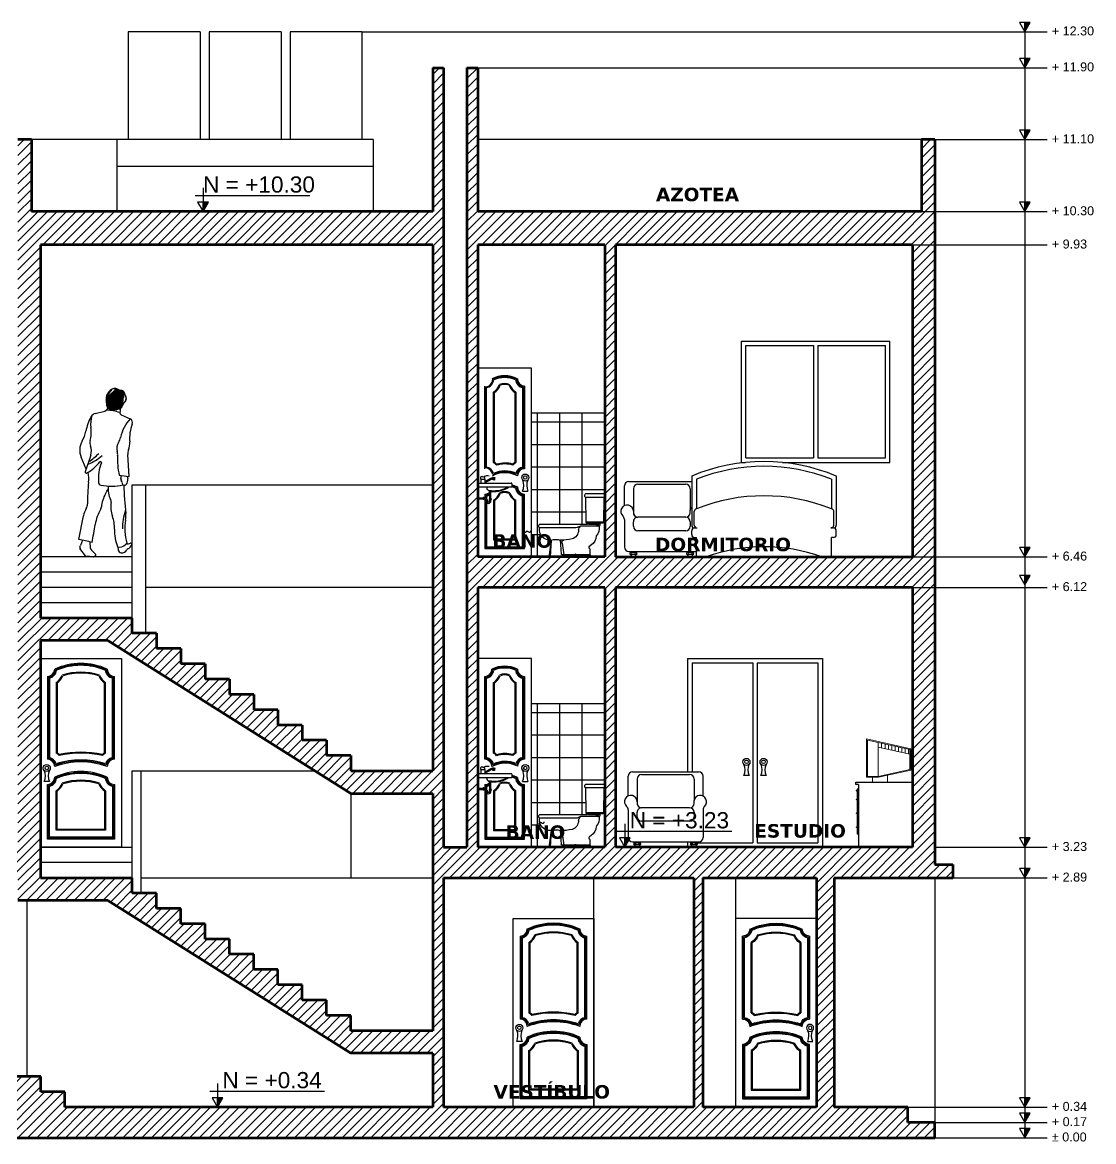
# Model space of a CAD drawing. Header units: inches. Extents: x -31.7 to 1.8, y -1.3 to 12.4.
# Drawn here: x -10.14 to 1.76, y -0.04 to 12.4 of the extents above; entities that cross this region are included whole.
import ezdxf

# ---------------------------------------------------------------- set-up
doc = ezdxf.new("R2010")
doc.units = ezdxf.units.IN
doc.header["$MEASUREMENT"] = 0
doc.linetypes.add('CONTINUA', pattern=[0])
for name, color, linetype in [('Baño', 2, 'Continuous'), ('Cotas', 60, 'Continuous'), ('Electrodomésticos', 34, 'Continuous'), ('Gradas', 3, 'Continuous'), ('Mobiliario', 2, 'Continuous'), ('Pared lejana', 152, 'Continuous'), ('Personas', 241, 'Continuous'), ('Puertas', 1, 'Continuous'), ('Texto', 98, 'Continuous'), ('Textura piso', 8, 'Continuous'), ('Ventana', 4, 'Continuous')]:
    doc.layers.add(name, color=color, linetype=linetype)
doc.layers.add('Paredes', color=5, linetype='Continuous', lineweight=80)
doc.styles.get("Standard").update_dxf_attribs({"font": 'arial.ttf'})

# ---------------------------------------------------------------- blocks, each defined once
blk = doc.blocks.new('Puerta ele')
at = {"layer": 'Puertas', "linetype": 'Continuous'}
for p, q in [((330.196, 32.366), (330.196, 34.466)), ((330.196, 34.466), (331.096, 34.466)), ((331.096, 34.466), (331.096, 32.366)), ((330.274, 34.267), (330.274, 33.346)), ((330.285, 34.257), (330.285, 33.356)), ((330.296, 34.248), (330.296, 33.365)), ((330.996, 33.365), (330.996, 34.248)), ((331.007, 33.356), (331.007, 34.257)), ((331.018, 33.346), (331.018, 34.267)), ((330.371, 34.199), (330.371, 33.414)), ((330.382, 34.193), (330.382, 33.42)), ((330.91, 33.42), (330.91, 34.193)), ((330.921, 33.414), (330.921, 34.199)), ((330.297, 33.098), (330.238, 33.098)), ((330.274, 32.458), (330.274, 33.064)), ((330.285, 32.469), (330.285, 33.054)), ((330.296, 32.48), (330.296, 33.045)), ((330.371, 32.555), (330.371, 32.996)), ((330.382, 32.566), (330.382, 32.99)), ((330.91, 32.99), (330.91, 32.566)), ((330.921, 32.996), (330.921, 32.555)), ((330.996, 33.045), (330.996, 32.48)), ((331.007, 33.054), (331.007, 32.469)), ((331.018, 33.064), (331.018, 32.458)), ((330.921, 32.555), (330.371, 32.555)), ((330.91, 32.566), (330.382, 32.566)), ((331.096, 32.366), (330.196, 32.366)), ((331.018, 32.458), (330.274, 32.458)), ((331.007, 32.469), (330.285, 32.469)), ((330.996, 32.48), (330.296, 32.48))]:
    blk.add_line(p, q, dxfattribs=at)
for radius in [0.039, 0.0194]:
    blk.add_circle((330.267, 33.248), radius, dxfattribs=at)
for centre, radius, start, end in [((330.646, 33.715), 0.696, 65.282, 114.718), ((330.646, 33.709), 0.691, 66.0655, 113.9345), ((330.646, 33.703), 0.687, 66.8231, 113.1769), ((330.274, 34.348), 0.0807, 270, 360), ((330.274, 34.348), 0.0915, 276.7563, 355.959), ((330.274, 34.348), 0.102, 282.1532, 352.5847), ((330.274, 34.348), 0.178, 303.0557, 338.1439), ((330.274, 34.348), 0.188, 304.8499, 336.776), ((330.646, 33.649), 0.665, 71.8684, 108.1316), ((330.646, 33.64), 0.664, 72.5911, 107.4089), ((331.018, 34.348), 0.188, 203.224, 235.1501), ((331.018, 34.348), 0.178, 201.8561, 236.9443), ((331.018, 34.348), 0.102, 187.4153, 257.8468), ((331.018, 34.348), 0.0915, 184.041, 263.2437), ((331.018, 34.348), 0.0807, 180, 270), ((330.274, 33.265), 0.102, 17.2566, 77.8468), ((330.274, 33.265), 0.178, 42.8508, 56.9443), ((330.274, 33.265), 0.188, 44.874, 55.1501), ((330.646, 32.327), 1.086, 77.1532, 102.8468), ((330.646, 32.312), 1.111, 77.6199, 102.3801), ((331.018, 33.265), 0.188, 124.8499, 135.126), ((331.018, 33.265), 0.178, 123.0557, 137.1492), ((331.018, 33.265), 0.102, 102.1532, 162.7434), ((330.274, 33.265), 0.0807, 0, 90), ((330.274, 33.265), 0.0915, 9.8943, 83.2437), ((330.646, 32.462), 0.854, 70.0822, 109.9178), ((330.646, 32.444), 0.882, 71.3895, 108.6105), ((330.646, 32.428), 0.909, 72.4562, 107.5438), ((331.018, 33.265), 0.0915, 96.7563, 170.1057), ((331.018, 33.265), 0.0807, 90, 180), ((330.092, 33.161), 0.159, 336.6196, 22.0435), ((330.274, 33.145), 0.0807, 270, 360), ((330.443, 33.161), 0.159, 157.9565, 203.3804), ((330.274, 33.145), 0.0915, 276.7563, 355.959), ((330.274, 33.145), 0.102, 282.1532, 352.5847), ((330.646, 32.513), 0.696, 65.282, 114.718), ((330.646, 32.506), 0.691, 66.0655, 113.9345), ((330.646, 32.5), 0.687, 66.8231, 113.1769), ((330.646, 32.447), 0.665, 71.8684, 108.1316), ((331.018, 33.145), 0.102, 187.4153, 257.8468), ((331.018, 33.145), 0.0915, 184.041, 263.2437), ((331.018, 33.145), 0.0807, 180, 270), ((330.274, 33.145), 0.178, 303.0557, 338.1439), ((330.274, 33.145), 0.188, 304.8499, 336.776), ((330.646, 32.437), 0.664, 72.5911, 107.4089), ((331.018, 33.145), 0.188, 203.224, 235.1501), ((331.018, 33.145), 0.178, 201.8561, 236.9443)]:
    blk.add_arc(centre, radius, start, end, dxfattribs=at)
blk = doc.blocks.new('wc')
at = {"layer": 'Baño'}
for p, q in [((319.855, 21.444), (319.855, 21.464)), ((319.865, 21.474), (320.072, 21.474)), ((319.865, 21.434), (320.072, 21.434)), ((319.865, 21.434), (319.868, 21.152)), ((320.072, 21.434), (320.069, 21.152)), ((320.082, 21.444), (320.082, 21.464)), ((319.868, 21.152), (320.069, 21.152)), ((319.868, 21.152), (319.876, 21.141)), ((319.876, 21.141), (320.061, 21.141)), ((319.917, 21.108), (320.13, 21.108)), ((319.927, 21.141), (319.927, 21.128)), ((319.927, 21.128), (319.949, 21.128)), ((319.929, 21.128), (319.929, 21.11)), ((319.947, 21.128), (319.929, 21.124)), ((319.929, 21.126), (319.937, 21.128)), ((319.947, 21.124), (319.929, 21.121)), ((319.947, 21.121), (319.929, 21.118)), ((319.947, 21.118), (319.929, 21.115)), ((319.947, 21.114), (319.929, 21.111)), ((319.929, 21.11), (319.947, 21.11)), ((319.933, 21.128), (319.933, 21.141)), ((319.947, 21.112), (319.94, 21.11)), ((319.942, 21.128), (319.942, 21.141)), ((319.947, 21.11), (319.947, 21.128)), ((319.949, 21.128), (319.949, 21.141)), ((319.949, 21.129), (320.036, 21.129)), ((320.04, 21.141), (320.036, 21.129)), ((320.046, 21.141), (320.05, 21.129)), ((320.05, 21.129), (320.597, 21.129)), ((320.069, 21.152), (320.061, 21.141)), ((320.184, 21.089), (320.597, 21.089)), ((320.34, 20.915), (320.319, 20.782)), ((320.359, 20.935), (320.34, 20.915)), ((320.36, 20.95), (320.35, 20.792)), ((320.463, 20.95), (320.489, 20.761)), ((320.463, 20.95), (320.475, 20.761)), ((320.019, 20.782), (320.013, 20.759)), ((320.013, 20.759), (320.491, 20.759)), ((320.019, 20.782), (320.022, 20.846)), ((320.019, 20.782), (320.34, 20.782))]:
    blk.add_line(p, q, dxfattribs=at)
for centre, radius, start, end in [((319.865, 21.464), 0.01, 90, 180), ((319.865, 21.444), 0.01, 180, 270), ((320.072, 21.464), 0.01, 0, 90), ((320.072, 21.444), 0.01, 270, 0), ((319.94, 21.124), 0.0286, 144.606, 214.938), ((320.061, 21.094), 0.145, 174.3823, 221.4627), ((320.086, 21.058), 0.0674, 3.5802, 48.3296), ((320.127, 21.064), 0.0442, 52.4149, 85.745), ((320.583, 21.109), 0.024, 303.6309, 56.3691), ((320.087, 21.003), 0.135, 182.2286, 236.0221), ((320.262, 21.065), 0.109, 181.7559, 250.1429), ((320.182, 21.134), 0.0449, 230.8332, 271.9088), ((320.477, 21.071), 0.121, 263.3815, 8.6067), ((320.009, 20.867), 0.0244, 301.2229, 83.5813), ((320.331, 21.368), 0.418, 255.3386, 274.1335), ((320.313, 20.923), 0.0279, 342.857, 73.2642), ((320.411, 20.771), 0.187, 74.0235, 105.9765), ((320.188, 20.784), 0.00839, 355.0961, 184.9039), ((320.241, 20.761), 0.0418, 148.1592, 181.9786), ((320.34, 20.792), 0.01, 270, 356.3806)]:
    blk.add_arc(centre, radius, start, end, dxfattribs=at)
blk = doc.blocks.new('Lavaca')
at = {"layer": 'Baño'}
for p, q in [((329.794, 16.793), (330.272, 16.793)), ((329.794, 16.739), (329.794, 16.793)), ((329.794, 16.739), (330.281, 16.739)), ((329.929, 16.707), (329.929, 16.739)), ((330.281, 16.784), (330.281, 16.739)), ((329.794, 16.594), (329.799, 16.585)), ((329.794, 16.558), (329.794, 16.594)), ((329.799, 16.585), (329.871, 16.585)), ((329.799, 16.585), (329.799, 16.567)), ((329.884, 16.59), (329.871, 16.59)), ((329.871, 16.59), (329.871, 16.563)), ((329.884, 16.563), (329.884, 16.59)), ((329.889, 16.585), (329.884, 16.59)), ((329.893, 16.585), (329.889, 16.585)), ((329.889, 16.567), (329.889, 16.585)), ((329.956, 16.676), (329.932, 16.7)), ((329.992, 16.685), (329.947, 16.685)), ((329.956, 16.676), (329.992, 16.676)), ((329.961, 16.676), (329.961, 16.671)), ((329.961, 16.671), (329.988, 16.671)), ((329.965, 16.567), (329.965, 16.671)), ((329.983, 16.567), (329.983, 16.671)), ((329.988, 16.671), (329.988, 16.676)), ((329.799, 16.567), (329.794, 16.558)), ((329.799, 16.567), (329.871, 16.567)), ((329.871, 16.563), (329.884, 16.563)), ((329.884, 16.563), (329.889, 16.567)), ((329.893, 16.567), (329.889, 16.567)), ((329.938, 16.549), (329.902, 16.549)), ((329.902, 16.549), (329.902, 16.54)), ((329.902, 16.54), (329.938, 16.54)), ((329.92, 16.549), (329.92, 16.54)), ((329.938, 16.54), (329.938, 16.549)), ((329.992, 16.567), (329.956, 16.567)), ((329.956, 16.567), (329.956, 16.558)), ((329.956, 16.558), (329.992, 16.558)), ((329.965, 16.54), (329.965, 16.558)), ((329.974, 16.567), (329.974, 16.558)), ((329.983, 16.54), (329.983, 16.558)), ((329.992, 16.558), (329.992, 16.567))]:
    blk.add_line(p, q, dxfattribs=at)
at = {"layer": 'Baño', "ltscale": 0.5}
for p, q in [((330.012, 16.838), (330.014, 16.857)), ((330.032, 16.836), (330.012, 16.838)), ((330.035, 16.856), (330.032, 16.836)), ((330.039, 16.871), (330.035, 16.856))]:
    blk.add_line(p, q, dxfattribs=at)
for points in [[(329.842, 16.851), (329.837, 16.851), (329.837, 16.864, -0.240245), (329.852, 16.894, -0.5249)], [(329.895, 16.815), (329.981, 16.864, -0.193269), (330.039, 16.871)], [(329.895, 16.797), (329.989, 16.85, -0.193269), (330.035, 16.856, -0.193269)]]:
    blk.add_lwpolyline(points, format="xyb", dxfattribs=at)
blk.add_lwpolyline([(329.842, 16.793), (329.842, 16.851), (329.895, 16.851), (329.895, 16.793)], dxfattribs=at)
for centre, radius, start, end in [((329.875, 16.914), 0.0304, 221.3532, 294.5649), ((329.929, 16.796), 0.0991, 74.1745, 114.5649), ((329.856, 16.861), 0.0405, 345.4552, 38.5853)]:
    blk.add_arc(centre, radius, start, end, dxfattribs=at)
at = {"layer": 'Baño'}
for centre, radius, start, end in [((330.019, 17.104), 0.42, 266.3558, 299.6334), ((330.027, 17.071), 0.397, 264.9233, 303.1492), ((330.272, 16.784), 0.00901, 0, 90), ((329.893, 16.549), 0.036, 0, 90), ((329.938, 16.706), 0.00901, 180, 225), ((329.893, 16.549), 0.018, 0, 90), ((329.947, 16.54), 0.036, 180, 0), ((329.947, 16.54), 0.018, 180, 0)]:
    blk.add_arc(centre, radius, start, end, dxfattribs=at)
blk = doc.blocks.new('Cama co')
for p, q in [((318.495, 18.298), (318.495, 17.752)), ((320.102, 18.298), (320.102, 17.752)), ((318.548, 18.261), (318.548, 17.933)), ((320.048, 18.261), (320.048, 17.933)), ((318.521, 17.752), (318.521, 17.902)), ((320.075, 17.752), (320.075, 17.902)), ((318.495, 17.645), (318.495, 17.687)), ((318.527, 17.72), (318.554, 17.72)), ((320.07, 17.72), (320.043, 17.72)), ((320.102, 17.645), (320.102, 17.687)), ((318.527, 17.612), (318.548, 17.612)), ((318.548, 17.398), (318.548, 17.612)), ((320.048, 17.398), (320.048, 17.612)), ((320.07, 17.612), (320.048, 17.612)), ((318.655, 17.398), (318.548, 17.398)), ((319.941, 17.398), (320.048, 17.398))]:
    blk.add_line(p, q)
for centre, radius, start, end in [((319.298, 16.369), 2.089, 67.3801, 112.6199), ((319.298, 16.369), 2.036, 68.3817, 111.6183), ((319.298, 16.041), 2.036, 68.3817, 111.6183), ((318.554, 17.902), 0.0321, 99.5941, 180.0192), ((320.043, 17.902), 0.0321, 359.9808, 80.4059), ((318.527, 17.752), 0.0321, 179.9729, 270.0271), ((318.527, 17.687), 0.0321, 89.9808, 180.0192), ((318.554, 17.752), 0.0321, 179.9808, 270.0192), ((320.043, 17.752), 0.0321, 269.9808, 0.0192), ((320.07, 17.752), 0.0321, 269.9729, 0.0192), ((320.07, 17.687), 0.0321, 359.9808, 90.0192), ((318.527, 17.645), 0.0321, 179.9808, 270.0192), ((320.07, 17.645), 0.0321, 269.9808, 0.0192), ((319.298, 15.616), 1.894, 70.1609, 109.8391)]:
    blk.add_arc(centre, radius, start, end)
at = {"layer": 'Mobiliario'}
blk.add_line((320.048, 17.398), (320.048, 17.398), dxfattribs=at)
blk = doc.blocks.new('puerta ed')
at = {"layer": 'Puertas', "linetype": 'Continuous'}
for p, q in [((316.715, 32.19), (316.115, 32.19)), ((316.115, 32.19), (316.115, 30.09)), ((316.715, 30.09), (316.715, 32.19)), ((316.193, 31.069), (316.193, 31.99)), ((316.637, 31.99), (316.637, 31.069)), ((316.204, 31.08), (316.204, 31.98)), ((316.215, 31.089), (316.215, 31.971)), ((316.29, 31.138), (316.29, 31.922)), ((316.301, 31.143), (316.301, 31.917)), ((316.529, 31.917), (316.529, 31.143)), ((316.54, 31.922), (316.54, 31.138)), ((316.615, 31.971), (316.615, 31.089)), ((316.626, 31.98), (316.626, 31.08)), ((316.193, 30.788), (316.193, 30.748)), ((316.204, 30.778), (316.204, 30.745)), ((316.215, 30.768), (316.215, 30.737)), ((316.614, 30.822), (316.673, 30.822)), ((316.615, 30.203), (316.615, 30.768)), ((316.626, 30.192), (316.626, 30.778)), ((316.637, 30.182), (316.637, 30.788)), ((316.193, 30.734), (316.193, 30.182)), ((316.204, 30.728), (316.204, 30.72)), ((316.204, 30.713), (316.204, 30.192)), ((316.215, 30.693), (316.215, 30.203)), ((316.29, 30.72), (316.29, 30.278)), ((316.301, 30.714), (316.301, 30.289)), ((316.529, 30.289), (316.529, 30.714)), ((316.54, 30.278), (316.54, 30.72)), ((316.29, 30.278), (316.54, 30.278)), ((316.301, 30.289), (316.529, 30.289)), ((316.193, 30.182), (316.637, 30.182)), ((316.204, 30.192), (316.626, 30.192)), ((316.215, 30.203), (316.615, 30.203)), ((316.115, 30.09), (316.715, 30.09))]:
    blk.add_line(p, q, dxfattribs=at)
for radius in [0.039, 0.0194]:
    blk.add_circle((316.644, 30.972), radius, dxfattribs=at)
for centre, radius, start, end in [((316.193, 32.071), 0.0915, 276.7563, 355.959), ((316.193, 32.071), 0.102, 282.1532, 352.5847), ((316.193, 32.071), 0.178, 303.0557, 338.3284), ((316.193, 32.071), 0.188, 304.8499, 337.3092), ((316.637, 32.071), 0.188, 202.8463, 235.1501), ((316.637, 32.071), 0.178, 201.8561, 236.9443), ((316.637, 32.071), 0.102, 187.4153, 257.8468), ((316.637, 32.071), 0.0915, 184.041, 263.2437), ((316.637, 32.071), 0.0807, 180, 270), ((316.193, 30.989), 0.178, 42.3361, 56.9443), ((316.193, 30.989), 0.188, 44.1658, 55.1501), ((316.637, 30.989), 0.188, 124.8499, 135.126), ((316.637, 30.989), 0.178, 123.0557, 136.8765), ((316.193, 30.989), 0.0915, 9.8943, 83.2437), ((316.193, 30.989), 0.102, 17.2566, 77.8468), ((316.637, 30.989), 0.102, 102.1532, 161.1084), ((316.637, 30.989), 0.0915, 96.7563, 167.9569), ((316.637, 30.989), 0.0807, 90, 177.3597), ((316.468, 30.885), 0.159, 336.6196, 22.0435), ((316.819, 30.885), 0.159, 157.9565, 203.3804), ((316.193, 30.868), 0.0807, 270, 313.3906), ((316.193, 30.868), 0.0915, 276.7563, 307.3115), ((316.193, 30.868), 0.102, 282.1532, 302.8433), ((316.193, 30.868), 0.178, 303.0557, 337.7502), ((316.193, 30.868), 0.188, 304.8499, 336.776), ((316.637, 30.868), 0.188, 203.224, 235.1501), ((316.637, 30.868), 0.178, 202.2498, 236.9443), ((316.637, 30.868), 0.102, 187.4153, 257.8468), ((316.637, 30.868), 0.0915, 184.2598, 263.2437), ((316.637, 30.868), 0.0807, 180.5111, 270)]:
    blk.add_arc(centre, radius, start, end, dxfattribs=at)
at = {"layer": 'Puertas'}
for centre, radius, start, end in [((316.415, 31.783), 0.321, 63.9462, 116.0538), ((316.415, 31.783), 0.311, 65.1941, 114.8059), ((316.415, 31.783), 0.301, 66.438, 113.562), ((316.415, 31.884), 0.134, 64.5328, 114.9321), ((316.415, 31.884), 0.124, 66.7847, 112.6403), ((316.419, 30.812), 0.311, 73.4925, 107.6321), ((316.419, 30.812), 0.321, 74.7354, 106.3516), ((316.419, 30.724), 0.302, 62.8881, 118.6218), ((316.419, 30.724), 0.311, 65.5965, 115.8002), ((316.419, 30.724), 0.321, 67.8111, 113.4644), ((316.415, 30.579), 0.321, 63.9462, 75.5736), ((316.415, 30.579), 0.311, 65.1941, 75.0993), ((316.415, 30.579), 0.301, 66.438, 74.5924), ((316.415, 30.681), 0.134, 64.5328, 115.4672), ((316.415, 30.681), 0.124, 66.7847, 113.2153)]:
    blk.add_arc(centre, radius, start, end, dxfattribs=at)
blk = doc.blocks.new('Sill2')
at = {"layer": 'Mobiliario', "linetype": 'Continuous', "ltscale": 0.03}
for p, q in [((317.746, 33.89), (317.746, 34.11)), ((317.796, 34.16), (318.495, 34.16)), ((317.896, 34.128), (318.428, 34.128)), ((317.846, 34.078), (317.846, 33.81)), ((318.478, 34.078), (318.478, 33.841)), ((317.746, 33.737), (317.746, 33.43)), ((318.428, 33.76), (317.896, 33.76)), ((318.478, 33.81), (318.478, 33.841)), ((317.846, 33.66), (317.846, 33.71)), ((317.846, 33.66), (317.846, 33.71)), ((318.428, 33.61), (317.896, 33.61)), ((318.478, 33.71), (318.478, 33.66)), ((317.796, 33.38), (317.844, 33.38)), ((317.796, 33.38), (318.528, 33.38)), ((317.82, 33.37), (317.82, 33.38)), ((317.827, 33.36), (317.82, 33.37)), ((317.827, 33.36), (317.827, 33.38)), ((317.867, 33.36), (317.867, 33.38)), ((317.867, 33.36), (317.874, 33.37)), ((317.874, 33.37), (317.874, 33.38)), ((318.45, 33.37), (318.45, 33.38)), ((318.457, 33.36), (318.45, 33.37)), ((318.457, 33.36), (318.457, 33.38)), ((318.478, 33.38), (318.528, 33.38)), ((318.497, 33.36), (318.497, 33.38)), ((318.497, 33.36), (318.503, 33.37)), ((318.503, 33.37), (318.503, 33.38)), ((317.807, 33.35), (317.887, 33.35)), ((318.437, 33.35), (318.517, 33.35))]:
    blk.add_line(p, q, dxfattribs=at)
for centre, radius, start, end in [((317.796, 34.11), 0.05, 90, 180), ((317.896, 34.078), 0.05, 90, 180), ((318.428, 34.078), 0.05, 0, 90), ((317.776, 33.827), 0.07, 0, 228.1897), ((318.547, 33.827), 0.07, 138.1773, 167.8758), ((317.696, 33.737), 0.05, 0, 48.1897), ((317.896, 33.81), 0.05, 180, 270), ((317.896, 33.81), 0.05, 180, 233.1301), ((317.893, 33.712), 0.0475, 87.0331, 183.0575), ((318.428, 33.81), 0.05, 270, 0), ((318.428, 33.71), 0.05, 0, 90), ((317.896, 33.66), 0.05, 180, 270), ((318.428, 33.66), 0.05, 270, 0), ((317.796, 33.43), 0.05, 180, 270), ((317.847, 33.35), 0.04, 132.1934, 180), ((317.847, 33.345), 0.025, 36.8699, 143.1301), ((317.847, 33.35), 0.04, 0, 47.8066), ((318.477, 33.35), 0.04, 132.1934, 180), ((318.477, 33.345), 0.025, 36.8699, 143.1301), ((318.477, 33.35), 0.04, 0, 47.8066), ((318.528, 33.43), 0.05, 270, 293.3848), ((317.847, 33.35), 0.03, 180, 0), ((318.477, 33.35), 0.03, 180, 0)]:
    blk.add_arc(centre, radius, start, end, dxfattribs=at)
blk = doc.blocks.new('sill3')
at = {"layer": 'Mobiliario', "linetype": 'Continuous', "ltscale": 0.03}
for p, q in [((317.788, 30.66), (317.788, 30.88)), ((317.838, 30.93), (318.571, 30.93)), ((317.938, 30.899), (318.471, 30.899)), ((318.621, 30.659), (318.621, 30.88)), ((317.888, 30.849), (317.888, 30.58)), ((318.521, 30.849), (318.521, 30.611)), ((317.788, 30.507), (317.788, 30.2)), ((318.471, 30.53), (317.938, 30.53)), ((318.521, 30.58), (318.521, 30.611)), ((318.621, 30.509), (318.621, 30.2)), ((317.888, 30.43), (317.888, 30.48)), ((317.888, 30.43), (317.888, 30.48)), ((318.471, 30.38), (317.938, 30.38)), ((318.521, 30.48), (318.521, 30.43)), ((317.838, 30.15), (317.887, 30.15)), ((317.838, 30.15), (318.571, 30.15)), ((317.862, 30.141), (317.862, 30.15)), ((317.869, 30.13), (317.862, 30.141)), ((317.869, 30.13), (317.869, 30.15)), ((317.909, 30.13), (317.909, 30.15)), ((317.909, 30.13), (317.916, 30.141)), ((317.916, 30.141), (317.916, 30.15)), ((318.492, 30.141), (318.492, 30.15)), ((318.499, 30.13), (318.492, 30.141)), ((318.499, 30.13), (318.499, 30.15)), ((318.521, 30.15), (318.571, 30.15)), ((318.539, 30.13), (318.539, 30.15)), ((318.539, 30.13), (318.546, 30.141)), ((318.546, 30.141), (318.546, 30.15)), ((317.849, 30.12), (317.929, 30.12)), ((318.479, 30.12), (318.559, 30.12))]:
    blk.add_line(p, q, dxfattribs=at)
for centre, radius, start, end in [((317.838, 30.88), 0.05, 90, 180), ((317.938, 30.849), 0.05, 90, 180), ((318.471, 30.849), 0.05, 0, 90), ((318.571, 30.88), 0.05, 0, 90), ((317.818, 30.597), 0.07, 0, 228.1897), ((318.589, 30.597), 0.07, 312.8185, 167.8758), ((317.738, 30.507), 0.05, 0, 48.1897), ((317.938, 30.58), 0.05, 180, 270), ((317.938, 30.58), 0.05, 180, 233.1301), ((317.936, 30.482), 0.0475, 87.0331, 183.0575), ((318.471, 30.58), 0.05, 270, 0), ((318.471, 30.48), 0.05, 0, 90), ((318.671, 30.509), 0.05, 132.8185, 180), ((317.938, 30.43), 0.05, 180, 270), ((318.471, 30.43), 0.05, 270, 0), ((317.838, 30.2), 0.05, 180, 270), ((317.889, 30.12), 0.04, 132.1934, 180), ((317.889, 30.115), 0.025, 36.8699, 143.1301), ((317.889, 30.12), 0.04, 0, 47.8066), ((318.519, 30.12), 0.04, 132.1934, 180), ((318.519, 30.115), 0.025, 36.8699, 143.1301), ((318.519, 30.12), 0.04, 0, 47.8066), ((318.571, 30.2), 0.05, 270, 0), ((317.889, 30.12), 0.03, 180, 0), ((318.519, 30.12), 0.03, 180, 0)]:
    blk.add_arc(centre, radius, start, end, dxfattribs=at)
blk = doc.blocks.new('Mesa es')
at = {"layer": 'Mobiliario'}
for p, q in [((320.318, 30.79), (320.318, 30.815)), ((320.318, 30.815), (320.948, 30.815)), ((320.348, 30.79), (320.318, 30.79)), ((320.348, 30.79), (320.348, 30.09)), ((320.948, 30.815), (320.948, 30.09)), ((320.348, 30.738), (320.333, 30.738)), ((320.333, 30.738), (320.333, 30.703)), ((320.333, 30.703), (320.348, 30.703)), ((320.333, 30.698), (320.333, 30.548)), ((320.348, 30.698), (320.333, 30.698)), ((320.348, 30.698), (320.348, 30.548)), ((320.348, 30.548), (320.333, 30.548)), ((320.333, 30.543), (320.333, 30.393)), ((320.348, 30.543), (320.333, 30.543)), ((320.348, 30.543), (320.348, 30.393)), ((320.348, 30.393), (320.333, 30.393)), ((320.333, 30.388), (320.333, 30.238)), ((320.348, 30.388), (320.333, 30.388)), ((320.348, 30.388), (320.348, 30.238)), ((320.348, 30.238), (320.333, 30.238)), ((320.948, 30.09), (320.348, 30.09))]:
    blk.add_line(p, q, dxfattribs=at)
for centre in [(320.329, 30.72), (320.329, 30.623), (320.329, 30.468), (320.329, 30.313)]:
    blk.add_circle(centre, 0.00375, dxfattribs=at)
blk = doc.blocks.new('T')
at = {"ltscale": 0.5}
blk.add_hatch(color=256, dxfattribs=at).paths.add_polyline_path([(2.6, 0), (0, 0), (2.6, -1.5)])
blk.add_line((0, 0), (2.6, 0), dxfattribs=at)
at = {"linetype": 'Continuous', "ltscale": 0.5}
blk.add_lwpolyline([(0, 0), (2.6, -1.5), (2.6, 1.5)], close=True, dxfattribs=at)
blk = doc.blocks.new('nivel c')
at = {"layer": 'Cotas'}
for p, q in [((230.884, 33.149), (232.159, 33.149)), ((230.97, 33.232), (230.97, 32.969))]:
    blk.add_line(p, q, dxfattribs=at)
at = {"layer": 'Cotas', "color": 8, "xscale": 0.03999999999996362, "yscale": 0.03999999999996362, "zscale": 0.03999999999996362, "rotation": 90}
blk.add_blockref('T', (230.97, 32.969), dxfattribs=at)
blk = doc.blocks.new('people')
at = {"true_color": 0x2f3232}
h = blk.add_hatch(dxfattribs=at)
h.set_pattern_fill('ANSI38', color=250, scale=0.05, angle=45, style=0)
h.set_pattern_definition([(90, (326.720215, 24.233731), (-0.00625, 9e-19), []), (180, (326.720215, 24.233731), (-0.0125, -0.00625), [0.015625, -0.009375])])
edge = h.paths.add_edge_path()
edge.add_arc((326.658, 24.408), 0.0398, 11.1317, 76.2407)
edge.add_arc((326.617, 24.35), 0.123, 113.2344, 172.903)
edge.add_arc((326.771, 24.869), 0.434, 248.6383, 256.2407)
edge.add_arc((326.591, 24.41), 0.0582, 68.6383, 113.2344)
edge.add_arc((326.559, 24.358), 0.0645, 172.903, 191.7376)
edge.add_arc((326.177, 24.278), 0.325, 0.6648, 11.7376)
edge.add_arc((326.547, 24.283), 0.0448, 180.6648, 256.2568)
edge.add_arc((326.582, 24.424), 0.191, 256.2568, 287.5392)
edge.add_arc((326.621, 24.301), 0.061, 287.5392, 337.6468)
edge.add_arc((326.878, 24.195), 0.217, 139.938, 157.6468)
edge.add_arc((326.789, 24.434), 0.0933, 191.1317, 216.2418)
edge.add_arc((326.684, 24.358), 0.0358, 319.938, 396.2418)
at = {"color": 37}
for p, q in [((326.373, 24.191), (326.465, 24.212)), ((326.653, 24.249), (326.648, 24.198)), ((326.661, 24.176), (326.762, 24.131)), ((326.273, 23.573), (326.217, 23.703)), ((326.324, 23.727), (326.263, 23.543)), ((326.75, 23.491), (326.735, 23.736))]:
    blk.add_line(p, q, dxfattribs=at)
at = {"color": 8}
for p, q in [((326.192, 22.788), (326.244, 23.052)), ((326.233, 22.781), (326.209, 22.721)), ((326.265, 22.607), (326.204, 22.69)), ((326.315, 22.762), (326.318, 22.694)), ((326.624, 22.708), (326.629, 22.673)), ((326.361, 22.599), (326.377, 22.61))]:
    blk.add_line(p, q, dxfattribs=at)
at = {"color": 7}
blk.add_line((326.724, 22.75), (326.711, 22.734), dxfattribs=at)
at = {"color": 250, "true_color": 0x2f3232}
for centre, radius, start, end in [((326.617, 24.35), 0.123, 113.2344, 172.903), ((326.591, 24.41), 0.0582, 68.6383, 113.2344), ((326.771, 24.869), 0.434, 248.6383, 256.2407), ((326.658, 24.408), 0.0398, 11.1317, 76.2407), ((326.789, 24.434), 0.0933, 191.1317, 216.2418), ((326.559, 24.358), 0.0645, 172.903, 191.7376), ((326.177, 24.278), 0.325, 0.6648, 11.7376), ((326.547, 24.283), 0.0448, 180.6648, 256.2568), ((326.621, 24.301), 0.061, 287.5392, 337.6468), ((326.878, 24.195), 0.217, 139.938, 157.6468), ((326.684, 24.358), 0.0358, 319.938, 36.2418), ((326.582, 24.424), 0.191, 256.2568, 287.5392)]:
    blk.add_arc(centre, radius, start, end, dxfattribs=at)
at = {"color": 37}
for centre, radius, start, end in [((326.851, 23.877), 0.593, 152.2152, 168.7633), ((326.655, 24.076), 0.333, 163.7872, 187.0166), ((326.39, 24.12), 0.0724, 103.256, 152.2152), ((326.448, 24.283), 0.073, 283.256, 334.5444), ((326.481, 23.713), 0.515, 71.0255, 88.3019), ((326.67, 24.196), 0.0219, 174.5751, 246.0598), ((325.93, 23.986), 0.399, 345.8402, 7.0166), ((327.078, 23.836), 0.432, 136.9705, 168.178), ((327.181, 23.915), 0.426, 158.1701, 185.4665), ((326.743, 24.09), 0.0451, 338.1701, 66.0597), ((325.911, 24.064), 0.365, 330.0578, 348.7633), ((326.491, 23.959), 0.167, 326.8546, 348.178), ((326.4, 23.783), 0.199, 150.0578, 203.4411), ((326.41, 23.865), 0.0965, 165.8402, 202.2302), ((326.184, 23.773), 0.147, 341.7326, 22.2302), ((326.73, 23.803), 0.117, 146.8546, 196.7471), ((326.85, 23.743), 0.115, 157.8521, 183.5164), ((326.572, 23.856), 0.186, 337.8521, 5.4665), ((326.041, 23.95), 0.485, 299.7251, 322.1534), ((326.094, 24.146), 0.555, 290.8435, 310.1037), ((326.001, 24.138), 0.568, 301.8431, 316.439), ((326.432, 23.646), 0.00999, 339.4195, 142.1534), ((326.494, 23.732), 0.129, 356.5823, 16.7471), ((327.431, 23.676), 0.81, 176.5823, 192.2391), ((326.275, 23.539), 0.0129, 161.7326, 299.7251), ((326.937, 23.456), 0.529, 159.4195, 183.4038), ((326.442, 23.427), 0.0334, 183.4038, 258.5087), ((326.774, 24.157), 0.666, 258.3556, 267.9638), ((326.552, 23.965), 0.583, 258.5087, 282.9627)]:
    blk.add_arc(centre, radius, start, end, dxfattribs=at)
at = {"color": 8}
for centre, radius, start, end in [((325.928, 23.461), 0.373, 354.534, 11.4008), ((328.806, 23.186), 2.519, 174.534, 179.9924), ((326.841, 23.107), 0.402, 151.5146, 173.6281), ((325.326, 23.929), 1.322, 331.5146, 334.1443), ((326.794, 23.356), 0.278, 174.3047, 206.1911), ((330.828, 23.535), 4.14, 181.9686, 186.3209), ((326.181, 23.186), 0.106, 330.7516, 359.9924), ((326.383, 23.158), 0.0588, 329.8186, 353.6282), ((326.498, 23.21), 0.0514, 351.5802, 26.1911), ((326.863, 23.156), 0.317, 171.5802, 199.7946), ((326.517, 22.998), 0.279, 150.7516, 168.8509), ((326.867, 22.877), 0.5, 149.8186, 170.8906), ((326.201, 22.918), 0.386, 357.7228, 19.7946), ((327.324, 22.908), 0.648, 161.4987, 180), ((326.457, 23.051), 0.258, 349.755, 6.3209), ((305.987, 26.225), 20.646, 350.3255, 350.8906), ((327.044, 22.885), 0.458, 177.7228, 202.6493), ((327.265, 22.905), 0.563, 169.755, 196.031), ((326.049, 21.798), 1.001, 73.1531, 81.829), ((326.218, 22.7), 0.0171, 148.5305, 216.3056), ((326.138, 22.749), 0.0762, 328.5305, 338.2916), ((326.334, 22.694), 0.0154, 182.697, 212.5784), ((326.498, 22.8), 0.211, 212.5784, 234.9166), ((326.648, 22.785), 0.0808, 250.8808, 321.1274), ((326.665, 22.678), 0.0363, 188.106, 262.8731), ((326.669, 22.705), 0.0634, 262.8731, 330.747), ((326.729, 22.839), 0.0979, 262.8145, 291.8728), ((326.748, 22.66), 0.0279, 116.2042, 150.747), ((326.699, 22.76), 0.0839, 296.2042, 342.8074), ((326.769, 22.738), 0.0102, 342.8074, 111.8727), ((326.278, 22.617), 0.0167, 216.3056, 269.5881), ((326.273, 21.871), 0.729, 83.9695, 89.5881), ((326.351, 22.614), 0.0176, 263.9695, 305.1279), ((326.371, 22.619), 0.0102, 305.1279, 54.9166)]:
    blk.add_arc(centre, radius, start, end, dxfattribs=at)
at = {"layer": 'Personas'}
for p, q in [((326.661, 23.5), (326.656, 23.469)), ((326.73, 23.492), (326.735, 23.465))]:
    blk.add_line(p, q, dxfattribs=at)
for centre, radius, start, end in [((326.683, 23.465), 0.027, 170.4592, 224.3283), ((326.642, 23.425), 0.0298, 353.2856, 44.3283), ((326.698, 23.418), 0.0262, 173.2856, 325.7475), ((326.644, 23.455), 0.0909, 325.7475, 5.022), ((326.706, 23.46), 0.0292, 5.022, 9.1218)]:
    blk.add_arc(centre, radius, start, end, dxfattribs=at)

msp = doc.modelspace()

# ---------------------------------------------------------------- hatches: boundary and pattern name
at = {"layer": 'Textura piso'}
h = msp.add_hatch(dxfattribs=at)
h.set_pattern_fill('ANSI31', color=256, scale=0.6, style=0)
h.set_pattern_definition([(45, (0.2, 0), (-0.05303301, 0.05303301), [])])
h.paths.add_polyline_path([(-25.487, 0.68), (-25.487, 0.34), (-25.982, 0.34), (-25.982, 0.17), (-29.8, 0.17), (-29.8, 4.61), (-26.779, 4.61), (-26.779, 4.81), (-29.8, 4.81), (-29.8, 4.91), (-30.05, 4.91), (-30.05, 0.17), (-31.435, 0.17), (-31.435, 0), (0, 0), (0, 0.17), (-0.3, 0.17), (-0.3, 0.34), (-1.12, 0.34), (-1.12, 2.89), (0.2, 2.89), (0.2, 3.04), (0, 3.04), (0, 11.1), (-0.15, 11.1), (-0.15, 10.3), (-5.083, 10.3), (-5.083, 11.9), (-5.203, 11.9), (-5.203, 3.23), (-5.463, 3.23), (-5.463, 11.9), (-5.583, 11.9), (-5.583, 10.3), (-10.044, 10.3), (-10.044, 11.1), (-10.194, 11.1), (-10.194, 3.23), (-19.786, 3.23), (-19.786, 3.4), (-20.056, 3.4), (-20.056, 3.57), (-20.326, 3.57), (-20.326, 3.74), (-20.596, 3.74), (-20.596, 3.91), (-26.929, 3.91), (-26.929, 3.55), (-21.415, 3.55), (-21.415, 2.89), (-20.612, 2.89), (-20.612, 2.78), (-20.462, 2.78), (-20.462, 2.89), (-10.194, 2.89), (-10.194, 2.64), (-9.193, 2.64), (-6.493, 0.94), (-5.583, 0.94), (-5.583, 0.34), (-9.671, 0.34), (-9.671, 0.51), (-9.941, 0.51), (-9.941, 0.68)])
h.paths.add_polyline_path([(-21.055, 3.23), (-21.055, 3.66), (-20.938, 3.66), (-20.255, 3.23)], flags=16)
h.paths.add_polyline_path([(-9.944, 2.89), (-8.923, 2.89), (-8.923, 2.72), (-8.653, 2.72), (-8.653, 2.55), (-8.383, 2.55), (-8.383, 2.38), (-8.113, 2.38), (-8.113, 2.21), (-7.843, 2.21), (-7.843, 2.04), (-7.573, 2.04), (-7.573, 1.87), (-7.303, 1.87), (-7.303, 1.7), (-7.033, 1.7), (-7.033, 1.53), (-6.763, 1.53), (-6.763, 1.36), (-6.493, 1.36), (-6.493, 1.19), (-5.583, 1.19), (-5.583, 3.83), (-6.493, 3.83), (-9.193, 5.53), (-9.944, 5.53)], flags=17)
h.paths.add_polyline_path([(-9.944, 5.78), (-9.944, 9.93), (-5.583, 9.93), (-5.583, 4.08), (-6.493, 4.08), (-6.493, 4.25), (-6.763, 4.25), (-6.763, 4.42), (-7.033, 4.42), (-7.033, 4.59), (-7.303, 4.59), (-7.303, 4.76), (-7.573, 4.76), (-7.573, 4.93), (-7.843, 4.93), (-7.843, 5.1), (-8.113, 5.1), (-8.113, 5.27), (-8.383, 5.27), (-8.383, 5.44), (-8.653, 5.44), (-8.653, 5.61), (-8.923, 5.61), (-8.923, 5.78)], flags=16)
h.paths.add_polyline_path([(-5.463, 2.89), (-5.463, 0.34), (-2.679, 0.34), (-2.679, 2.89)], flags=17)
h.paths.add_polyline_path([(-5.083, 3.23), (-5.083, 6.12), (-3.67, 6.12), (-3.67, 3.23)], flags=16)
h.paths.add_polyline_path([(-5.083, 6.46), (-5.083, 9.93), (-3.67, 9.93), (-3.67, 6.46)], flags=16)
h.paths.add_polyline_path([(-3.55, 3.23), (-3.55, 6.12), (-0.25, 6.12), (-0.25, 3.23)], flags=16)
h.paths.add_polyline_path([(-3.55, 6.46), (-3.55, 9.93), (-0.25, 9.93), (-0.25, 6.46)], flags=16)
h.paths.add_polyline_path([(-2.579, 2.89), (-2.579, 0.34), (-1.316, 0.34), (-1.316, 2.89)], flags=17)
h = msp.add_hatch(dxfattribs=at)
h.set_pattern_fill('ANSI37', color=256, scale=2, angle=45, style=0)
h.set_pattern_definition([(90, (-3.66966, 6.46), (-0.25, 6e-17), []), (180, (-3.66966, 6.46), (-6e-17, -0.25), [])])
h.paths.add_polyline_path([(-3.67, 8.06), (-4.483, 8.06), (-4.483, 6.46), (-4.291, 6.46), (-4.265, 6.647, -0.494368), (-4.396, 6.783, -0.535848), (-4.396, 6.822), (-3.861, 6.822), (-3.857, 6.834), (-3.872, 6.834), (-3.88, 6.845), (-3.883, 7.121, -0.414214), (-3.893, 7.131), (-3.893, 7.151, -0.414214), (-3.883, 7.16), (-3.679, 7.16, -0.414214), (-3.67, 7.151)])
h = msp.add_hatch(dxfattribs=at)
h.set_pattern_fill('ANSI37', color=256, scale=2, angle=45, style=0)
h.set_pattern_definition([(90, (-3.66966, 3.23), (-0.25, 6e-17), []), (180, (-3.66966, 3.23), (-6e-17, -0.25), [])])
h.paths.add_polyline_path([(-3.67, 4.83), (-4.483, 4.83), (-4.483, 3.23), (-4.291, 3.23), (-4.265, 3.417, -0.494368), (-4.396, 3.553, -0.535848), (-4.396, 3.592), (-3.861, 3.592), (-3.857, 3.604), (-3.872, 3.604), (-3.88, 3.615), (-3.883, 3.891, -0.414214), (-3.893, 3.901), (-3.893, 3.921, -0.414214), (-3.883, 3.93), (-3.679, 3.93, -0.414214), (-3.67, 3.921)])

# ---------------------------------------------------------------- linework, layer by layer
at = {"layer": 'Cotas'}
for p, q in [((-6.369, 12.3), (1.25, 12.3)), ((1, 12.3), (1, 0)), ((-5.083, 11.9), (1.25, 11.9)), ((0, 11.1), (1.25, 11.1)), ((-0.15, 10.3), (1.25, 10.3)), ((-0.25, 9.93), (1.25, 9.93)), ((-0.25, 6.46), (1.25, 6.46)), ((-0.25, 6.12), (1.25, 6.12)), ((0, 3.23), (1.25, 3.23)), ((0.2, 2.89), (1.25, 2.89)), ((-0.3, 0.34), (1.25, 0.34)), ((0, 0.17), (1.25, 0.17)), ((0, 0), (1.25, 0))]:
    msp.add_line(p, q, dxfattribs=at)
at = {"layer": 'Electrodomésticos', "linetype": 'CONTINUA', "lineweight": 0}
for p, q in [((-0.268, 4.326), (-0.761, 4.436)), ((-0.761, 4.436), (-0.761, 4.009)), ((-0.751, 4.019), (-0.751, 4.423)), ((-0.751, 4.423), (-0.278, 4.318)), ((-0.629, 4.396), (-0.629, 4.019)), ((-0.592, 4.388), (-0.592, 4.337)), ((-0.554, 4.38), (-0.554, 4.328)), ((-0.517, 4.371), (-0.517, 4.32)), ((-0.479, 4.363), (-0.479, 4.312)), ((-0.278, 4.267), (-0.629, 4.345)), ((-0.442, 4.355), (-0.442, 4.303)), ((-0.404, 4.346), (-0.404, 4.295)), ((-0.367, 4.338), (-0.367, 4.287)), ((-0.329, 4.33), (-0.329, 4.278)), ((-0.292, 4.321), (-0.292, 4.27)), ((-0.278, 4.318), (-0.278, 4.097)), ((-0.268, 4.089), (-0.268, 4.326)), ((-0.761, 4.009), (-0.628, 4.009)), ((-0.629, 4.019), (-0.751, 4.019)), ((-0.694, 4.009), (-0.694, 3.955)), ((-0.629, 4.019), (-0.278, 4.097)), ((-0.628, 4.009), (-0.268, 4.089)), ((-0.527, 4.031), (-0.527, 3.955))]:
    msp.add_line(p, q, dxfattribs=at)
at = {"layer": 'Gradas'}
for p, q in [((-5.583, 9.93), (-5.583, 4.08)), ((-8.923, 6.46), (-9.944, 6.46)), ((-8.923, 6.29), (-9.944, 6.29)), ((-8.923, 6.12), (-9.944, 6.12)), ((-8.923, 5.95), (-9.944, 5.95)), ((-9.944, 3.23), (-8.923, 3.23)), ((-8.923, 3.06), (-9.944, 3.06)), ((-8.923, 2.89), (-9.944, 2.89)), ((-8.923, 2.72), (-8.923, 2.89))]:
    msp.add_line(p, q, dxfattribs=at)
at = {"layer": 'Mobiliario'}
msp.add_line((-2.15, 7.51), (-2.104, 7.51), dxfattribs=at)
at = {"layer": 'Pared lejana'}
for p, q in [((-8.969, 12.3), (-8.969, 11.1)), ((-8.169, 12.3), (-8.969, 12.3)), ((-8.169, 12.3), (-8.169, 11.1)), ((-8.069, 12.3), (-8.069, 11.1)), ((-7.269, 12.3), (-8.069, 12.3)), ((-7.269, 12.3), (-7.269, 11.1)), ((-7.169, 12.3), (-7.169, 11.1)), ((-6.369, 12.3), (-7.169, 12.3)), ((-6.369, 12.3), (-6.369, 11.1)), ((-6.244, 11.1), (-10.044, 11.1)), ((-9.094, 11.1), (-9.094, 10.3)), ((-6.244, 11.1), (-6.244, 10.3)), ((-0.15, 11.1), (-5.083, 11.1)), ((-6.244, 10.8), (-9.094, 10.8)), ((-8.923, 5.78), (-8.923, 7.26)), ((-8.923, 7.26), (-5.583, 7.26)), ((-8.773, 5.61), (-8.773, 7.26)), ((-5.583, 6.12), (-8.773, 6.12)), ((-8.923, 2.89), (-8.923, 4.08)), ((-8.923, 4.08), (-6.89, 4.08)), ((-8.823, 2.72), (-8.823, 4.08)), ((-6.493, 3.83), (-6.493, 2.89)), ((-8.823, 2.89), (-5.583, 2.89)), ((-3.79, 0.34), (-3.79, 2.89)), ((-2.216, 2.89), (-2.216, 0.34)), ((0, 2.89), (0, 0)), ((-10.094, 2.64), (-10.094, 0.68))]:
    msp.add_line(p, q, dxfattribs=at)
at = {"layer": 'Paredes'}
for p, q in [((-5.583, 11.9), (-5.583, 10.3)), ((-5.583, 11.9), (-5.463, 11.9)), ((-5.463, 11.9), (-5.463, 3.23)), ((-5.203, 11.9), (-5.203, 3.23)), ((-5.203, 11.9), (-5.083, 11.9)), ((-5.083, 11.9), (-5.083, 10.3)), ((-10.044, 11.1), (-10.194, 11.1)), ((-10.044, 11.1), (-10.044, 10.3)), ((0, 11.1), (-0.15, 11.1)), ((-0.15, 11.1), (-0.15, 10.3)), ((0, 11.1), (0, 3.04)), ((-5.583, 10.3), (-10.044, 10.3)), ((-0.15, 10.3), (-5.083, 10.3)), ((-5.583, 9.93), (-9.944, 9.93)), ((-9.944, 9.93), (-9.944, 5.78)), ((-5.583, 9.93), (-5.583, 4.08)), ((-3.67, 9.93), (-5.083, 9.93)), ((-5.083, 9.93), (-5.083, 6.46)), ((-3.67, 9.93), (-3.67, 6.46)), ((-0.25, 9.93), (-3.55, 9.93)), ((-3.55, 9.93), (-3.55, 6.46)), ((-0.25, 9.93), (-0.25, 6.46)), ((-3.67, 6.46), (-5.083, 6.46)), ((-3.55, 6.46), (-0.25, 6.46)), ((-3.67, 6.12), (-5.083, 6.12)), ((-5.083, 6.12), (-5.083, 3.23)), ((-3.67, 6.12), (-3.67, 3.23)), ((-0.25, 6.12), (-3.55, 6.12)), ((-3.55, 6.12), (-3.55, 3.23)), ((-0.25, 6.12), (-0.25, 3.23)), ((-8.923, 5.78), (-9.944, 5.78)), ((-8.923, 5.61), (-8.923, 5.78)), ((-8.653, 5.61), (-8.923, 5.61)), ((-8.653, 5.61), (-8.653, 5.44)), ((-9.193, 5.53), (-9.944, 5.53)), ((-9.944, 5.53), (-9.944, 2.89)), ((-6.493, 3.83), (-9.193, 5.53)), ((-8.383, 5.44), (-8.653, 5.44)), ((-8.383, 5.44), (-8.383, 5.27)), ((-8.113, 5.27), (-8.383, 5.27)), ((-8.113, 5.27), (-8.113, 5.1)), ((-7.843, 5.1), (-8.113, 5.1)), ((-7.843, 5.1), (-7.843, 4.93)), ((-7.573, 4.93), (-7.843, 4.93)), ((-7.573, 4.93), (-7.573, 4.76)), ((-7.303, 4.76), (-7.573, 4.76)), ((-7.303, 4.76), (-7.303, 4.59)), ((-7.033, 4.59), (-7.303, 4.59)), ((-7.033, 4.59), (-7.033, 4.42)), ((-6.763, 4.42), (-7.033, 4.42)), ((-6.763, 4.42), (-6.763, 4.25)), ((-6.493, 4.25), (-6.763, 4.25)), ((-6.493, 4.25), (-6.493, 4.08)), ((-6.493, 4.08), (-5.583, 4.08)), ((-6.493, 3.83), (-5.583, 3.83)), ((-5.583, 3.83), (-5.583, 1.19)), ((-5.463, 3.23), (-5.203, 3.23)), ((-3.67, 3.23), (-5.083, 3.23)), ((-0.25, 3.23), (-3.55, 3.23)), ((0, 3.04), (0.2, 3.04)), ((0.2, 3.04), (0.2, 2.89)), ((-9.944, 2.89), (-8.923, 2.89)), ((-8.923, 2.72), (-8.923, 2.89)), ((-5.463, 2.89), (-5.463, 0.34)), ((-5.463, 2.89), (-2.679, 2.89)), ((-2.679, 2.89), (-2.679, 0.34)), ((-2.579, 2.89), (-2.579, 0.34)), ((-2.579, 2.89), (-1.316, 2.89)), ((-1.316, 2.89), (-1.316, 0.34)), ((-1.12, 2.89), (-1.12, 0.34)), ((-1.12, 2.89), (0.2, 2.89)), ((-9.193, 2.64), (-10.194, 2.64)), ((-9.193, 2.64), (-6.493, 0.94)), ((-8.653, 2.72), (-8.923, 2.72)), ((-8.653, 2.55), (-8.653, 2.72)), ((-8.383, 2.55), (-8.653, 2.55)), ((-8.383, 2.38), (-8.383, 2.55)), ((-8.113, 2.38), (-8.383, 2.38)), ((-8.113, 2.21), (-8.113, 2.38)), ((-7.843, 2.21), (-8.113, 2.21)), ((-7.843, 2.04), (-7.843, 2.21)), ((-7.573, 2.04), (-7.843, 2.04)), ((-7.573, 1.87), (-7.573, 2.04)), ((-7.303, 1.87), (-7.573, 1.87)), ((-7.303, 1.7), (-7.303, 1.87)), ((-7.033, 1.7), (-7.303, 1.7)), ((-7.033, 1.53), (-7.033, 1.7)), ((-6.763, 1.53), (-7.033, 1.53)), ((-6.763, 1.36), (-6.763, 1.53)), ((-6.493, 1.36), (-6.763, 1.36)), ((-6.493, 1.19), (-6.493, 1.36)), ((-5.583, 1.19), (-6.493, 1.19)), ((-5.583, 0.94), (-6.493, 0.94)), ((-5.583, 0.94), (-5.583, 0.34)), ((-9.941, 0.68), (-25.487, 0.68)), ((-9.941, 0.51), (-9.941, 0.68)), ((-9.671, 0.51), (-9.941, 0.51)), ((-9.671, 0.34), (-9.671, 0.51)), ((-5.583, 0.34), (-9.671, 0.34)), ((-2.679, 0.34), (-5.463, 0.34)), ((-1.316, 0.34), (-2.579, 0.34)), ((-0.3, 0.34), (-1.12, 0.34)), ((-0.3, 0.17), (-0.3, 0.34)), ((0, 0.17), (-0.3, 0.17)), ((0, 0), (0, 0.17)), ((-31.435, 0), (0, 0))]:
    msp.add_line(p, q, dxfattribs=at)
at = {"layer": 'Puertas'}
for p, q in [((-2.75, 5.33), (-1.25, 5.33)), ((-2.75, 5.33), (-2.75, 4.07)), ((-2.7, 5.28), (-2.025, 5.28)), ((-2.7, 5.28), (-2.7, 4.07)), ((-2.025, 5.28), (-2.025, 3.28)), ((-1.975, 5.28), (-1.3, 5.28)), ((-1.975, 5.28), (-1.975, 3.28)), ((-1.3, 5.28), (-1.3, 3.28)), ((-1.25, 5.33), (-1.25, 3.23)), ((-2.75, 3.29), (-2.75, 3.23)), ((-2.644, 3.28), (-2.025, 3.28)), ((-1.975, 3.28), (-1.3, 3.28))]:
    msp.add_line(p, q, dxfattribs=at)
at = {"layer": 'Puertas', "linetype": 'Continuous'}
for p, q in [((-2.066, 4.03), (-2.124, 4.03)), ((-1.876, 4.03), (-1.934, 4.03))]:
    msp.add_line(p, q, dxfattribs=at)
for centre, radius in [((-2.095, 4.18), 0.039), ((-2.095, 4.18), 0.0194), ((-1.905, 4.18), 0.039), ((-1.905, 4.18), 0.0194)]:
    msp.add_circle(centre, radius, dxfattribs=at)
for centre, radius, start, end in [((-5.005, 5.211), 0.0807, 270, 0), ((-5.005, 4.129), 0.0807, 0, 90), ((-2.27, 4.093), 0.159, 336.6196, 22.0435), ((-1.92, 4.093), 0.159, 157.9565, 203.3804), ((-2.08, 4.093), 0.159, 336.6196, 22.0435), ((-1.73, 4.093), 0.159, 157.9565, 203.3804)]:
    msp.add_arc(centre, radius, start, end, dxfattribs=at)
at = {"layer": 'Textura piso'}
for p, q in [((-4.483, 8.06), (-3.67, 8.06)), ((-4.483, 4.83), (-3.67, 4.83))]:
    msp.add_line(p, q, dxfattribs=at)
at = {"layer": 'Ventana'}
for p, q in [((-2.15, 7.51), (-2.15, 8.86)), ((-2.15, 8.86), (-0.5, 8.86)), ((-0.5, 7.51), (-0.5, 8.86)), ((-2.1, 7.56), (-2.1, 8.81)), ((-2.1, 8.81), (-1.35, 8.81)), ((-1.35, 8.81), (-1.35, 7.56)), ((-1.3, 8.81), (-0.55, 8.81)), ((-1.3, 8.81), (-1.3, 7.56)), ((-0.55, 7.56), (-0.55, 8.81)), ((-2.1, 7.56), (-1.35, 7.56)), ((-1.695, 7.51), (-0.5, 7.51)), ((-1.3, 7.56), (-0.55, 7.56))]:
    msp.add_line(p, q, dxfattribs=at)

# ---------------------------------------------------------------- block references
at = {"layer": 'Baño'}
for name, p, xscale, yscale, zscale in [('Lavaca', (-262.671, -9.066), 0.7810570825591867, 0.7810570825591867, 0.7810570825591867), ('wc', (309.491, -17.095), -0.9790720474623527, 0.9790720474623384, 0.9790720474623406)]:
    msp.add_blockref(name, p, dxfattribs=dict(at, xscale=xscale, yscale=yscale, zscale=zscale))
at = {"layer": 'Cotas', "color": 8, "xscale": 0.03999999999996362, "yscale": 0.03999999999996362, "zscale": 0.03999999999996362, "rotation": 90}
for p in [(1, 12.3), (1, 11.9), (1, 11.1), (1, 10.3), (1, 6.46), (1, 6.15), (1, 3.23), (1, 2.89), (1, 0.34), (1, 0.17), (1, 0)]:
    msp.add_blockref('T', p, dxfattribs=at)
at = {"layer": 'Cotas'}
for p in [(-239.106, -22.669), (-234.417, -29.739), (-238.946, -32.629)]:
    msp.add_blockref('nivel c', p, dxfattribs=at)
at = {"layer": 'Mobiliario'}
for name, p in [('Cama co', (-321.198, -10.938)), ('sill3', (-321.198, -26.86)), ('Mesa es', (-321.198, -26.86))]:
    msp.add_blockref(name, p, dxfattribs=at)
for name, p, xscale, yscale, zscale in [('Lavaca', (-262.671, -5.836), 0.7810570825591867, 0.7810570825591867, 0.7810570825591867), ('wc', (309.491, -13.865), -0.9790720474623527, 0.9790720474623384, 0.9790720474623406)]:
    msp.add_blockref(name, p, dxfattribs=dict(at, xscale=xscale, yscale=yscale, zscale=zscale))
at = {"layer": 'Mobiliario', "color": 1}
msp.add_blockref('Sill2', (-321.198, -26.86), dxfattribs=at)
at = {"layer": 'Personas'}
msp.add_blockref('people', (-335.708, -16.136), dxfattribs=at)
at = {"layer": 'Puertas'}
for name, p in [('puerta ed', (-321.198, -23.63)), ('Puerta ele', (-340.14, -29.136)), ('puerta ed', (-321.198, -26.86)), ('Puerta ele', (-334.886, -32.026))]:
    msp.add_blockref(name, p, dxfattribs=at)
at = {"layer": 'Puertas', "xscale": -1}
msp.add_blockref('Puerta ele', (328.88, -32.026), dxfattribs=at)

# ---------------------------------------------------------------- texts
at = {"layer": 'Cotas', "attachment_point": 1}
for s, insert, char_height, width in [('+ 12.30', (1.3, 12.359), 0.1, 0.45279), ('+ 11.90', (1.3, 11.959), 0.1, 0.52787), ('+ 11.10', (1.3, 11.159), 0.1, 0.48148), (' N = +10.30', (-8.206, 10.691), 0.18, 1.30861), ('+ 10.30', (1.3, 10.359), 0.1, 0.49522), ('+ 9.93', (1.3, 9.989), 0.1, 0.40759), ('+ 6.46', (1.3, 6.519), 0.1, 0.45379), ('+ 6.12', (1.3, 6.179), 0.1, 0.40625), (' N = +3.23', (-3.462, 3.621), 0.18, 1.25261), ('+ 3.23', (1.3, 3.289), 0.1, 0.3969), ('+ 2.89', (1.3, 2.949), 0.1, 0.44393), (' N = +0.34', (-7.991, 0.731), 0.18, 1.25261), ('+ 0.34', (1.3, 0.399), 0.1, 0.3942), ('+ 0.17', (1.3, 0.229), 0.1, 0.39412), ('± 0.00', (1.3, 0.059), 0.1, 0.37766)]:
    msp.add_mtext(s, dxfattribs=dict(at, insert=insert, char_height=char_height, width=width))
at = {"layer": 'Texto', "char_height": 0.15, "attachment_point": 1}
for s, insert in [('{\\fVerdana|b1|i0|c0|p34;AZOTEA}', (-3.101, 10.565)), ('{\\fVerdana|b1|i0|c0|p34;BAÑO}', (-4.92, 6.712)), ('{\\fVerdana|b1|i0|c0|p34;DORMITORIO}', (-3.111, 6.673)), ('{\\fVerdana|b1|i0|c0|p34;BAÑO}', (-4.772, 3.474)), ('{\\fVerdana|b1|i0|c0|p34;ESTUDIO}', (-2.008, 3.488)), ('{\\fVerdana|b1|i0|c0|p34;VESTÍBULO}', (-4.907, 0.586))]:
    msp.add_mtext(s, dxfattribs=dict(at, insert=insert))

doc.saveas('drawing.dxf')
